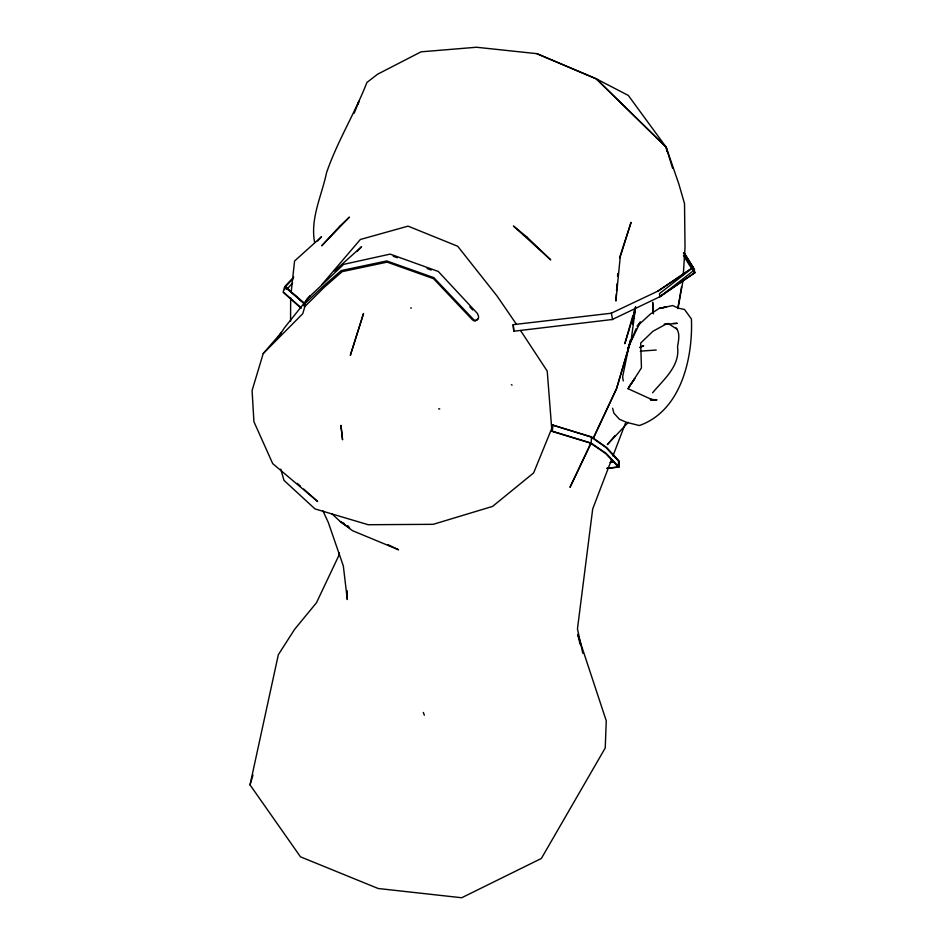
<?xml version="1.0" encoding="UTF-8"?>
<svg xmlns="http://www.w3.org/2000/svg" width="945" height="945" viewBox="0 0 945 945"><rect width="100%" height="100%" fill="white"/><g stroke="black" fill="none" stroke-linecap="round" stroke-linejoin="round"><path stroke-width="1.42" d="M606.784 468.342L618.325 466.96L618.621 461.195L605.969 447.517L594.417 439.413M607.363 468.366L619.01 467.019L619.306 461.255L606.655 447.517L591.582 436.933L552.282 424.966L551.762 431.286L590.471 443.11L605.639 453.517L618.325 466.96M683.282 274.652L685.019 247.755L684.523 203.565L678.746 183.743L666.142 147.148L628.319 95.433L596.295 78.848L536.855 53.664L476.493 47.25L421.045 51.833L377.563 74.23L366.92 82.475C354.907 113.258 337.27 141.419 326.533 172.746C321.725 195.875 310.019 218.46 314.65 242.617M616.376 293.812L615.88 301.042L620.263 256.768L631.083 222.311L619.53 257.808M616.565 290.918L617.061 283.677M617.557 276.448L617.758 273.554M619.01 467.019L606.324 453.517L591.109 443.075L591.582 436.933M591.109 443.075L552.364 431.215L552.896 424.896M290.658 297.71L290.576 321.253M291.214 291.84L294.568 261.021L321.524 236.734L317.65 240.928M635.607 306.889L631.307 339.054L616.53 388.714L593.165 438.823M623.251 380.918L622.637 376.677L630.126 340.377M632.725 324.359L633.197 321.442M633.67 318.524L635.572 306.877M678.097 306.759L681.593 286.559M339.326 552.731L338.818 555.565L316.481 602.733L294.604 629.346L278.326 654.743L250.023 784.882L300.486 856.832L378.165 888.501L461.703 897.75L541.367 858.462L605.237 747.967L606.265 720.822L577.738 634.402L580.065 644.171M677.955 308.637L682.822 281.74M358.249 104.127L358.84 101.328L354.257 113.176M293.765 277.015L284.646 286.666L283.134 292.265L301.171 308.283M284.587 289.666L285.343 286.867L293.411 278.314M305.129 305.861L304.881 306.499L324.277 287.256L342.149 271.64L387.119 262.131L433.531 278.669L472.169 319.564A4.571 3.13 61.9 0 0 474.933 321.016L477.13 319.764A5.138 3.496 64 0 0 477.485 318.831M632.949 315.346L624.799 343.685L635.217 310.09M633.764 312.511L634.993 308.259M659.563 308.235L666.449 307.054L659.563 308.235L650.432 314.012L637.143 326.249L640.379 321.902L629.417 344.748L616.53 388.714L593.259 438.031M304.928 306.322L302.766 313.669L263.218 353.536L252.079 390.545L253.921 421.694L272.715 463.629L317.614 501.488L303.723 489.073M250.023 784.882L253 775.03M628.047 348.929L629.417 344.748M611.38 460.05L592.692 508.977L577.454 628.886L582.77 653.219M612.939 455.962L625.401 423.348M627.823 348.421L636.044 328.86M650.68 400.16L656.999 399.829L650.266 399.298L653.538 400.326L628.035 388.69L641.454 367.888L640.698 343.035L652.924 331.27L665.634 324.348L677.222 323.332L673.194 323.45M591.322 442.78L569.989 487.348L590.743 443.37M628.035 388.69L634.78 378.52L628.768 387.107M278.102 337.353L284.433 327.832L310.149 295.655M278.208 337.282L281.433 332.498L263.218 353.536M321.914 284.528L360.364 239.475L408.051 226.138L457.687 246.243L496.976 295.927L516.454 324.277M614.947 435.645L607.351 444.587L628.33 422.297M652.605 392.754C663.733 379.406 680.258 366.01 677.53 346.685C678.557 340.519 680.435 333.042 675.994 327.785M286.737 289.347L292.56 283.098M356.938 251.547L361.592 246.704L334.459 271.026M659.421 296.86L694.351 272.975L692.626 267.671L683.448 253.012M684.026 252.717L693.264 267.411L694.977 272.715L659.988 296.671L612.136 319.587M657.826 291.072L692.626 267.671M639.682 347.595L643.651 345.705L639.966 347.394M610.99 313.35L658.393 290.883L693.264 267.411L659.421 293.647L659.988 296.671L694.54 269.833L684.712 253.933M513.182 324.655L513.82 331.222L612.537 319.469L611.38 313.22L513.182 324.655L513.82 331.222M662.232 307.775L672.698 305.566L678.191 308.082L684.523 309.487L691.421 318.973C693.004 358.19 681.026 410.921 639.34 425.534L626.559 422.344L619.459 419.285L613.884 413.154L612.584 408.216M664.181 324.135L666.757 323.639M610.068 462.424L614.345 461.81M475.855 320.485L478.052 319.233A5.127 3.485 64 0 0 478.43 316.008L477.414 313.468L438.279 271.463L390.155 254.11L343.696 264.352L306.818 299.187L303.581 305.802L304.857 303.652L323.662 285.862L341.239 270.553L386.777 260.962L433.826 277.653L473.091 319.032A4.595 3.142 62.1 0 0 475.855 320.485M610.671 462.448L613.553 462.046M551.762 431.286L552.364 431.215M640.297 351.162L656.243 350.028M410.65 308.011L411.418 308.058M438.622 408.807L439.756 409.008M552.282 424.966L590.956 436.98M393.214 256.26L397.29 257.737M427.128 268.557L431.192 270.034M511.351 384.745L512.107 385.064M536.855 53.664L596.295 78.848L666.142 147.148L672.58 168.234M344.358 523.577L340.389 521.664L331.86 513.773M388.005 544.674L398.589 549.789L352.497 530.677L340.389 521.664L349.567 527.877L347.725 525.621M668.044 323.391L677.01 329.238M304.692 303.605L285.343 286.867L305.034 304.255M284.646 286.666L304.018 303.428M283.819 292.466L300.9 307.574M297.321 483.344L300.522 486.214M596.295 78.848L666.142 147.148L666.934 151.495M469.807 306.83L472.724 309.995M520.506 330.443L547.226 371.101L551.715 428.569L533.63 472.913L492.581 506.402L433.223 524.321L368.196 524.723L314.98 508.906L283.972 480.355L280.783 469.145M687.96 261.481L690.299 265.226M692.638 268.971L694.977 272.715M683.495 255.54L692.024 269.242M322.836 510.702L328.269 522.361L343.33 565.96L347.299 599.532L347.205 590.743M423.325 712.459L424.34 715.2M653.42 313.799L652.688 302.282L652.83 312.488M351.02 353.064L350.347 355.344L363.53 313.527L351.044 353.005M339.609 226.41L321.69 245.818L349.426 217.102L339.609 226.41M526.873 237.018L513.442 226.009L550.711 259.875L526.873 237.018M341.369 428.876L340.932 425.368L342.551 439.791L341.369 428.876"/></g></svg>
